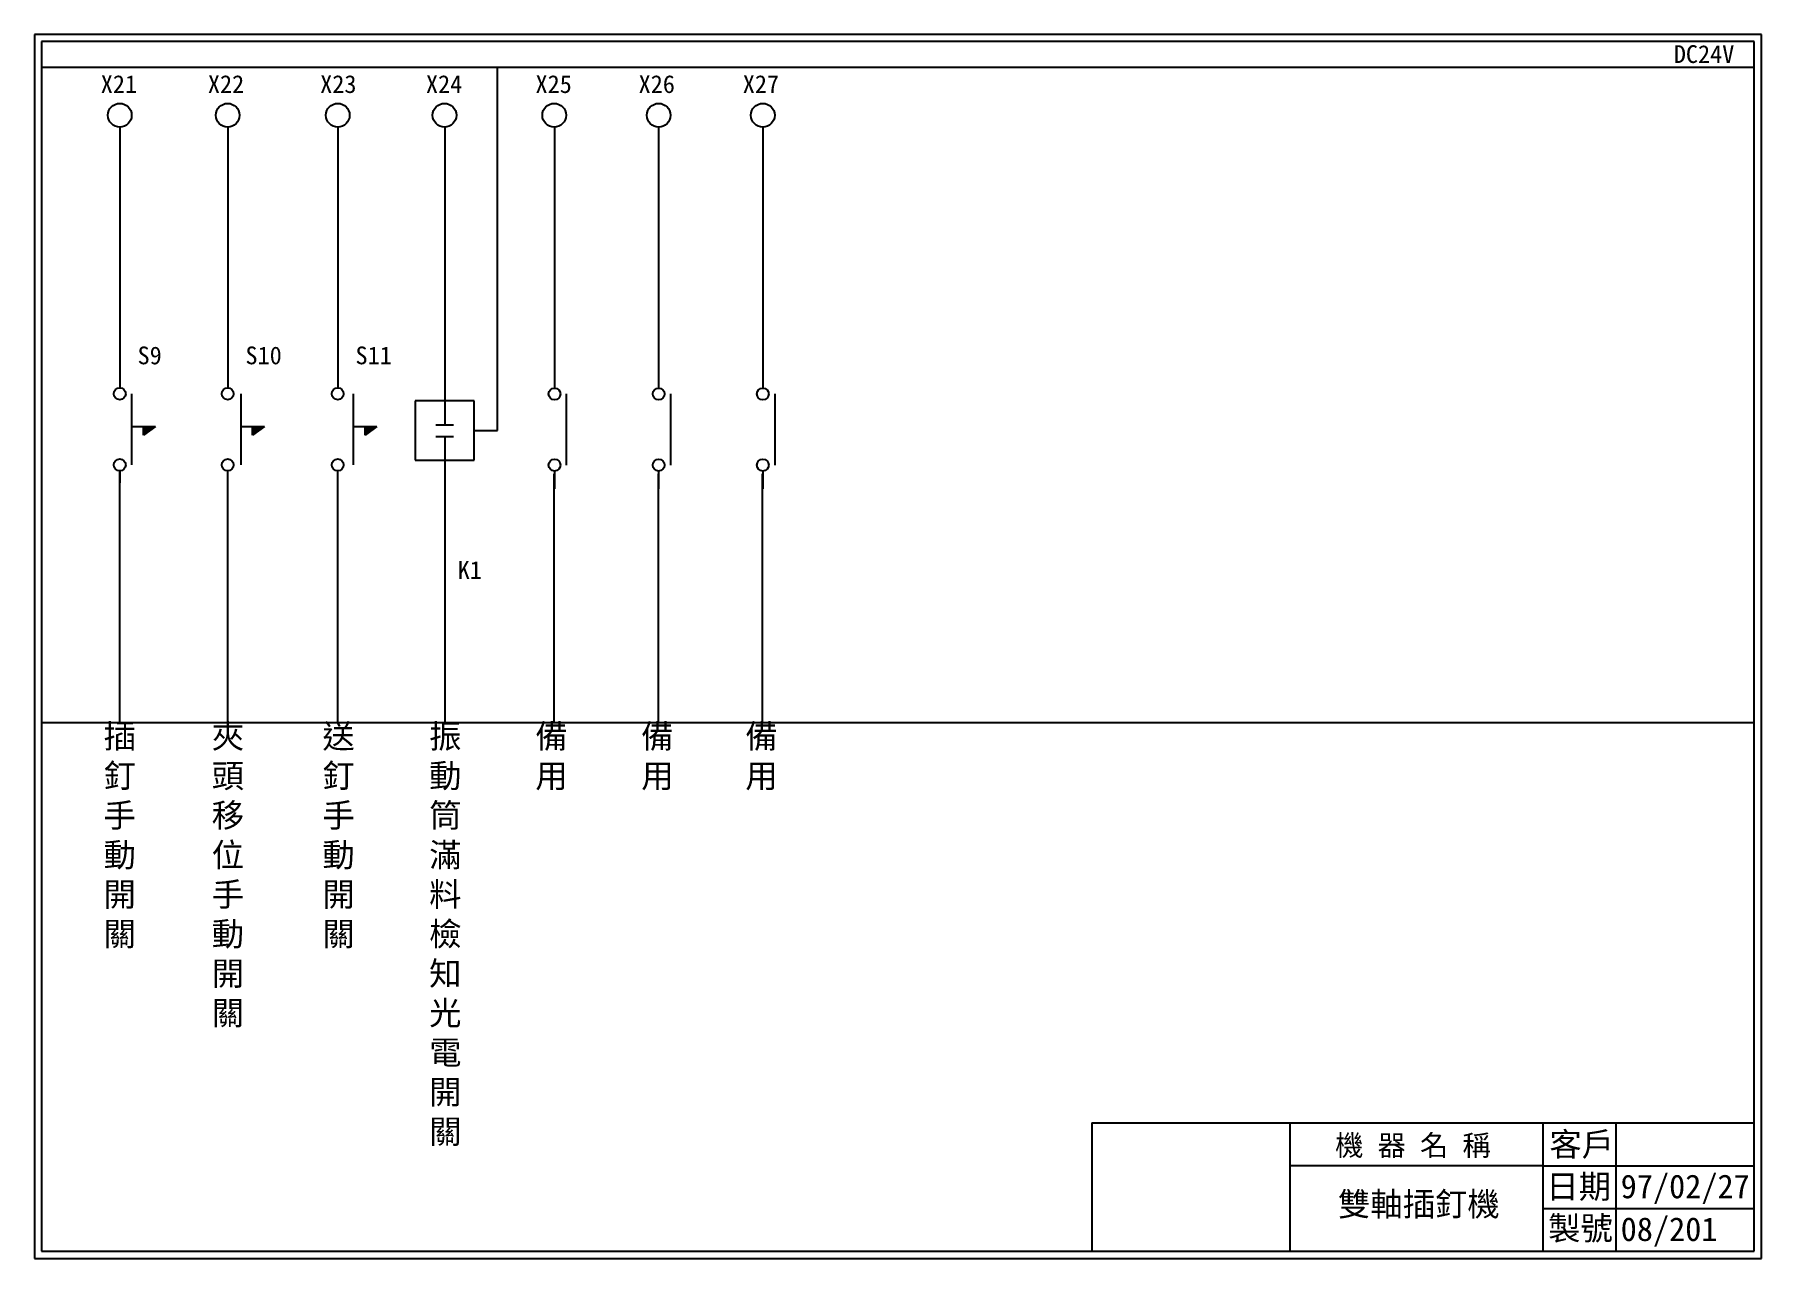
# Model space of a CAD drawing. Extents: x -51 to 240, y -5 to 201.
import ezdxf

# ---------------------------------------------------------------- set-up
doc = ezdxf.new("R2010")
doc.units = 0
doc.header["$MEASUREMENT"] = 0
doc.layers.add('CK_LEVEL_1', color=5, linetype='CONTINUOUS')
doc.layers.add('DIM', color=6, linetype='CONTINUOUS')
doc.styles.add('STYLE3', font='KAIU.TTF')

msp = doc.modelspace()

# ---------------------------------------------------------------- linework, layer by layer
at = {"layer": 'CK_LEVEL_1', "color": 5, "linetype": 'Continuous'}
for p, q in [((-50.94, 201), (-50.94, -5.43)), ((240.34, 201), (-50.94, 201)), ((240.34, -5.43), (240.34, 201)), ((-49.74, 199.8), (-49.74, -4.23)), ((239.14, 199.8), (-49.74, 199.8)), ((239.14, -4.23), (239.14, 199.8)), ((127.41, 17.42), (127.41, -4.23)), ((203.5, -4.23), (203.5, 17.42)), ((215.84, -4.23), (215.84, 17.42)), ((203.5, 10.2), (239.14, 10.2)), ((203.5, 2.98), (239.14, 2.98)), ((-50.94, -5.43), (240.34, -5.43)), ((-49.74, -4.23), (239.14, -4.23))]:
    msp.add_line(p, q, dxfattribs=at)
at = {"layer": 'DIM', "color": 6, "linetype": 'Continuous'}
for p, q in [((-49.74, 195.49), (239.14, 195.49)), ((27.17, 134.19), (27.17, 195.28)), ((-36.56, 185.38), (-36.56, 141.41)), ((-18.36, 185.38), (-18.36, 141.41)), ((0.2, 185.38), (0.2, 141.41)), ((18.24, 185.38), (18.24, 135.19)), ((36.77, 185.38), (36.77, 141.38)), ((54.33, 185.38), (54.33, 141.38)), ((71.9, 185.38), (71.9, 141.38)), ((-36.56, 145.38), (-36.56, 142.38)), ((23.24, 139.19), (13.24, 139.19)), ((13.24, 139.19), (13.24, 129.19)), ((23.24, 129.19), (23.24, 139.19)), ((16.74, 135.19), (19.74, 135.19)), ((23.24, 134.19), (27.17, 134.19)), ((16.74, 133.19), (19.74, 133.19)), ((18.24, 133.19), (18.24, 84.94)), ((13.24, 129.19), (23.24, 129.19)), ((-36.56, 84.94), (-36.56, 127.41)), ((-36.56, 127.41), (-36.56, 125.38)), ((-18.36, 84.94), (-18.36, 127.41)), ((0.2, 84.94), (0.2, 127.41)), ((36.72, 84.94), (36.72, 126.88)), ((36.77, 127.38), (36.77, 124.38)), ((54.29, 84.94), (54.29, 126.88)), ((54.33, 127.38), (54.33, 124.38)), ((71.86, 84.94), (71.86, 126.88)), ((71.9, 127.38), (71.9, 124.38)), ((-49.74, 84.94), (239.14, 84.94))]:
    msp.add_line(p, q, dxfattribs=at)
at = {"layer": 'DIM', "color": 70, "linetype": 'Continuous'}
for p, q in [((-34.56, 140.41), (-34.56, 128.41)), ((-16.17, 140.41), (-16.17, 128.41)), ((2.82, 140.41), (2.82, 128.41)), ((38.71, 140.38), (38.71, 128.38)), ((56.33, 140.38), (56.33, 128.38)), ((73.9, 140.38), (73.9, 128.38)), ((-34.56, 134.91), (-30.56, 134.91)), ((-32.56, 133.41), (-32.56, 134.91)), ((-30.56, 134.91), (-32.56, 133.41)), ((-16.17, 134.91), (-12.17, 134.91)), ((-12.17, 134.91), (-14.17, 133.41)), ((-14.17, 133.41), (-14.17, 134.91)), ((2.82, 134.91), (6.82, 134.91)), ((6.82, 134.91), (4.82, 133.41)), ((4.82, 133.41), (4.82, 134.91))]:
    msp.add_line(p, q, dxfattribs=at)
at = {"layer": 'DIM', "color": 5, "linetype": 'Continuous'}
for p, q in [((127.41, 17.42), (239.14, 17.42)), ((160.78, 17.42), (160.78, -4.23)), ((203.5, 10.2), (160.78, 10.2))]:
    msp.add_line(p, q, dxfattribs=at)
at = {"layer": 'DIM', "color": 6, "linetype": 'Continuous'}
for centre, radius in [((-36.56, 187.38), 2), ((-18.36, 187.38), 2), ((0.2, 187.38), 2), ((18.21, 187.38), 2), ((36.72, 187.38), 2), ((54.33, 187.38), 2), ((71.9, 187.38), 2), ((-36.56, 140.41), 1), ((-18.36, 140.41), 1), ((0.2, 140.41), 1), ((36.77, 140.38), 1), ((54.33, 140.38), 1), ((71.9, 140.38), 1), ((-36.56, 128.41), 1), ((-18.36, 128.41), 1), ((0.2, 128.41), 1), ((36.77, 128.38), 1), ((54.33, 128.38), 1), ((71.9, 128.38), 1)]:
    msp.add_circle(centre, radius, dxfattribs=at)
at = {"layer": 'DIM', "color": 70, "linetype": 'Continuous'}
for points in [[(-30.56, 134.91), (-32.56, 134.91), (-32.56, 133.41)], [(-12.17, 134.91), (-14.17, 134.91), (-14.17, 133.41)], [(6.82, 134.91), (4.82, 134.91), (4.82, 133.41)]]:
    msp.add_solid(points, dxfattribs=at)

# ---------------------------------------------------------------- texts
at = {"layer": 'DIM', "color": 6, "linetype": 'Continuous', "style": 'STYLE3'}
for s, p in [('DC24V', (225.56, 196.2)), ('K1', (20.42, 109.19))]:
    msp.add_text(s, height=3, dxfattribs=at).set_placement(p)
at = {"layer": 'DIM', "color": 163, "linetype": 'Continuous', "style": 'STYLE3'}
for s, height, p in [('X21', 3, (-39.77, 191.14)), ('X22', 3, (-21.7, 191.14)), ('X23', 3, (-2.76, 191.14)), ('X24', 3, (15.08, 191.14)), ('X25', 3, (33.56, 191.14)), ('X26', 3, (50.95, 191.14)), ('X27', 3, (68.52, 191.14)), ('S9', 3, (-33.56, 145.38)), ('S10', 3, (-15.36, 145.38)), ('S11', 3, (3.2, 145.38)), ('97/02/27', 4, (216.6, 4.72)), ('08/201', 4, (216.6, -2.49))]:
    msp.add_text(s, height=height, dxfattribs=at).set_placement(p)
at = {"layer": 'DIM', "color": 70, "linetype": 'Continuous', "style": 'STYLE3'}
for s, height, p in [('機 器 名 稱', 3.5, (168.44, 11.9)), ('客戶', 4, (204.57, 11.82)), ('日期', 4, (204.05, 4.7)), ('雙軸插釘機', 4, (168.91, 1.73)), ('製號', 4, (204.37, -2.33))]:
    msp.add_text(s, height=height, dxfattribs=at).set_placement(p)
at = {"layer": 'DIM', "color": 6, "linetype": 'Continuous', "char_height": 4, "width": 1.249, "attachment_point": 1, "style": 'STYLE3'}
for s, insert in [('插釘手動開關', (-39.3, 84.64)), ('夾頭移位手動開關', (-21.05, 84.64)), ('送釘手動開關', (-2.39, 84.64)), ('振動筒滿料檢知光電開關', (15.62, 84.64)), ('備用', (33.53, 84.64)), ('備用', (51.39, 84.64)), ('備用', (68.95, 84.64))]:
    msp.add_mtext(s, dxfattribs=dict(at, insert=insert))

doc.saveas('drawing.dxf')
